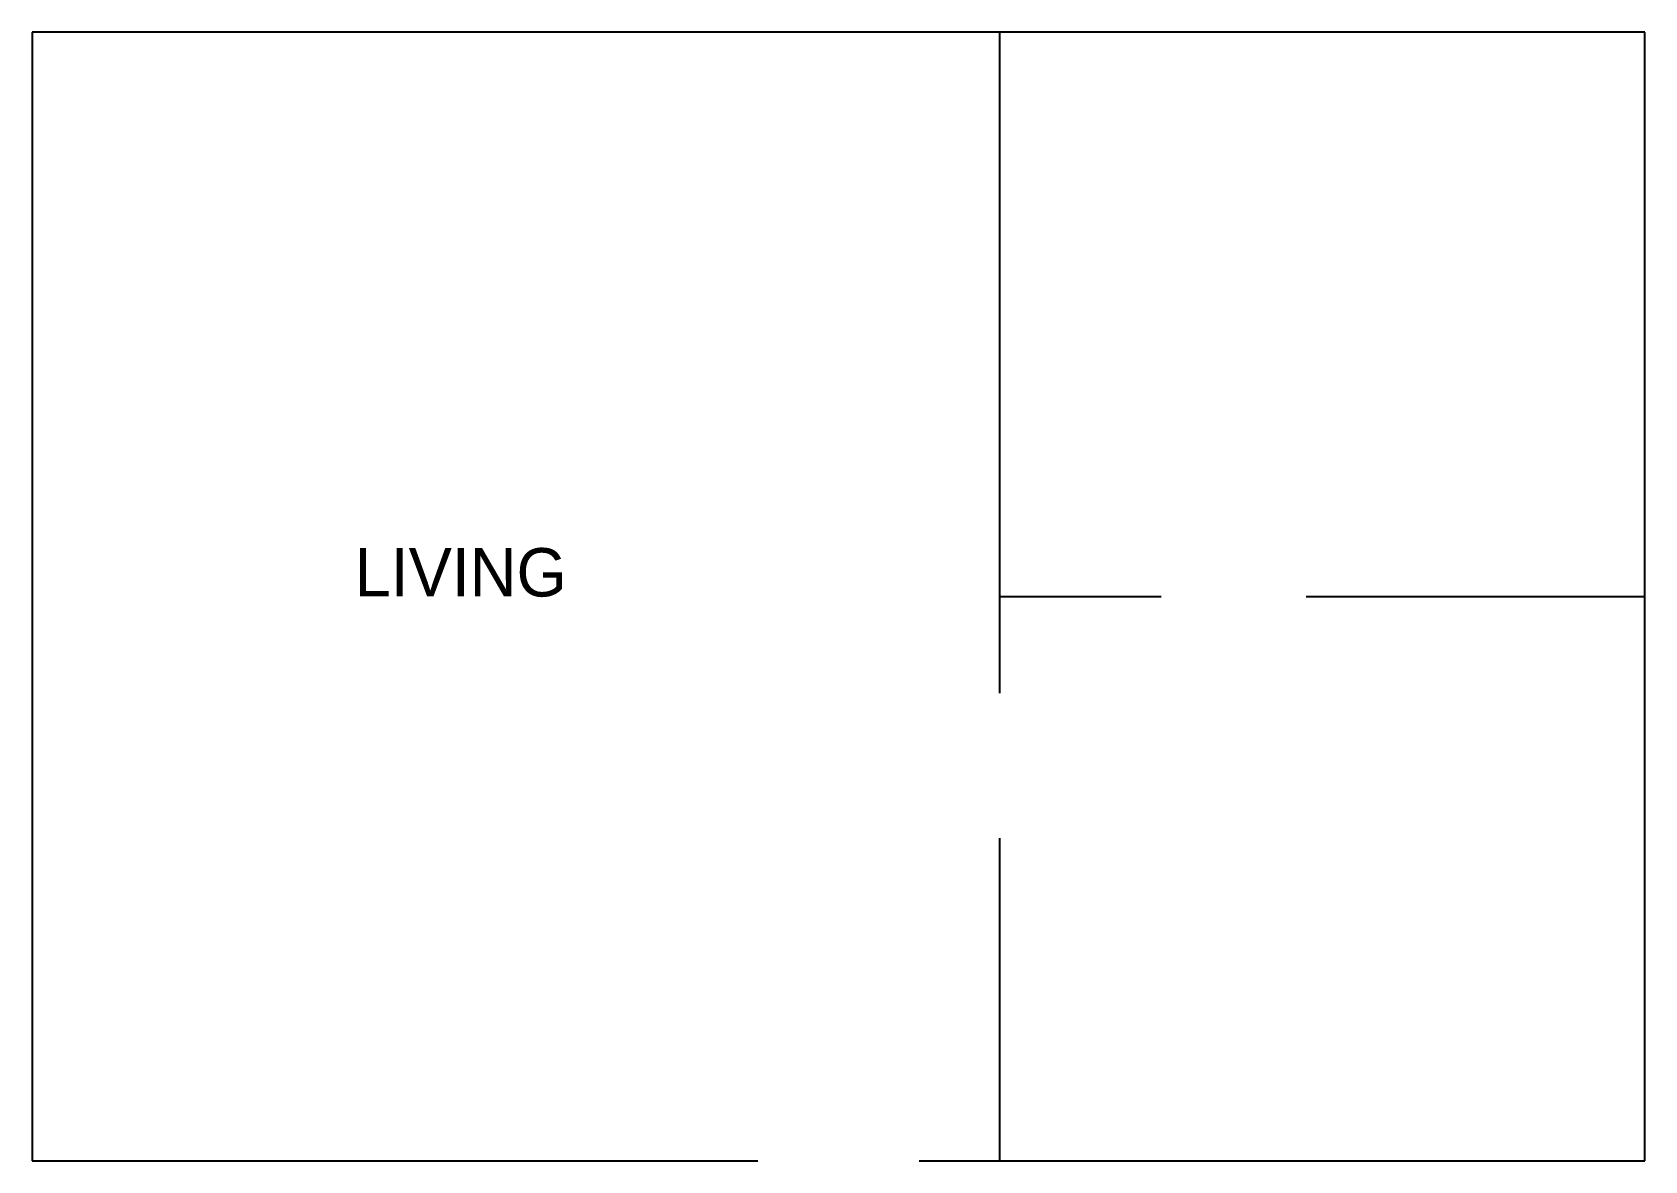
# Model space of a CAD drawing. Header units: metres. Extents: x 0 to 10, y 0 to 7.
import ezdxf

# ---------------------------------------------------------------- set-up
doc = ezdxf.new("R2010")
doc.units = ezdxf.units.M
doc.layers.add('WALLS', color=7, linetype='Continuous')

msp = doc.modelspace()

# ---------------------------------------------------------------- linework, layer by layer
at = {"layer": 'WALLS'}
for p, q in [((10, 7), (0, 7)), ((0, 7), (0, 0)), ((6, 2.9), (6, 7)), ((10, 0), (10, 7)), ((6, 3.5), (7, 3.5)), ((7.9, 3.5), (10, 3.5)), ((6, 0), (6, 2)), ((0, 0), (4.5, 0)), ((5.5, 0), (10, 0))]:
    msp.add_line(p, q, dxfattribs=at)

# ---------------------------------------------------------------- texts
at = {"layer": 'TEXT'}
msp.add_text('LIVING', height=0.3, dxfattribs=at).set_placement((2, 3.5))

doc.saveas('drawing.dxf')
